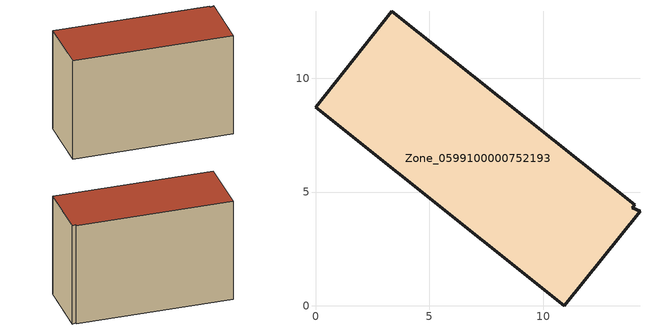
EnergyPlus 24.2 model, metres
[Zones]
Zone_0599100000752193
 floor ground (C_G): 0,8.72 3.36,12.95 14.03,4.44 13.91,4.31 14.25,4.16 10.93,0 z0.5
 wall outside (C_F): 3.36,12.95 0,8.72 10.93,0 14.25,4.16 13.91,4.31 14.03,4.44 3.36,12.95 z0.5:9.81
 roof outside (C_R): 10.93,0 14.25,4.16 13.91,4.31 14.03,4.44 3.36,12.95 0,8.72 z9.81
[BUILDING]
Pand.0599100000752193: North Axis=0; Terrain=City; Loads Convergence Tolerance Value=0.04; Temperature Convergence Tolerance Value=0.4; Solar Distribution=FullExterior; Maximum Number of Warmup Days=25; Minimum Number of Warmup Days=1
[Site:Location]
Rotterdam.The.Hague.AP_ZH_NLD Design_Conditions: Latitude=51.96; Longitude=4.45; Time Zone=1; Elevation=-4.5
[SITE:GROUNDTEMPERATURE:BUILDINGSURFACE]
18, 18, 18, 18, 18, 18, 18, 18, 18, 18, 18, 18
[MATERIAL] Thermal Absorptance=0.9; Solar Absorptance=0.7; Visible Absorptance=0.7
Name | Roughness | Thickness | Conductivity | Density | Specific Heat
G.TI.2006-2014 | MediumSmooth | 0.15 | 0.06 | 540 | 1210
F.TI.2006-2014 | Rough | 0.3 | 0.12 | 1920 | 840
R.TI.2006-2014 | MediumRough | 0.2 | 0.08 | 1500 | 1000
[CONSTRUCTION]
C_G: G.TI.2006-2014
C_F: F.TI.2006-2014
C_R: R.TI.2006-2014
[ZONE]
Zone_0599100000752193: Type=1; Multiplier=1; Ceiling Height=Autocalculate; Volume=Autocalculate; Floor Area=autocalculate; Part of Total Floor Area=Yes
[ZONEINFILTRATION:DESIGNFLOWRATE]
Infil_Zone_0599100000752193: Zone or ZoneList or Space or SpaceList=Zone_0599100000752193; Schedule=AlwaysOn; Design Flow Rate Calculation Method=Flow/Area; Flow Rate per Floor Area=0.0015; Constant Term Coefficient=1; Temperature Term Coefficient=0; Velocity Term Coefficient=0; Velocity Squared Term Coefficient=0
[HVACTEMPLATE:ZONE:IDEALLOADSAIRSYSTEM]
Zone_0599100000752193: Maximum Heating Supply Air Temperature=50; Minimum Cooling Supply Air Temperature=13; Maximum Heating Supply Air Humidity Ratio=0.0156; Minimum Cooling Supply Air Humidity Ratio=0.0077; Heating Limit=NoLimit; Cooling Limit=NoLimit; Dehumidification Control Type=ConstantSensibleHeatRatio; Cooling Sensible Heat Ratio=0.7; Dehumidification Setpoint=60; Humidification Control Type=None; Humidification Setpoint=30; Outdoor Air Method=None; Outdoor Air Flow Rate per Person=0.00944; Outdoor Air Flow Rate per Zone Floor Area=0; Outdoor Air Flow Rate per Zone=0; Demand Controlled Ventilation Type=None; Outdoor Air Economizer Type=NoEconomizer; Heat Recovery Type=None; Sensible Heat Recovery Effectiveness=0.7; Latent Heat Recovery Effectiveness=0.65
[ZONECONTROL:THERMOSTAT]
ThermostatControl_Zone_0599100000752193: Zone or ZoneList=Zone_0599100000752193; Control Type Schedule=DualSetpointControlType; Control 1=Thermostat_Zone_0599100000752193; Temperature Difference Between Cutout And Setpoint=0
[THERMOSTATSETPOINT:DUALSETPOINT]
Thermostat_Zone_0599100000752193: Heating Setpoint Temperature Schedule=HeatingSetpoint_Zone_0599100000752193; Cooling Setpoint Temperature Schedule=CoolingSetpoint_Zone_0599100000752193
[SCHEDULE:COMPACT]
HeatingSetpoint_Zone_0599100000752193: Through: 12/31, For: AllDays, Until: 24:00, 21
CoolingSetpoint_Zone_0599100000752193: Through: 12/31, For: AllDays, Until: 24:00, 24
DualSetpointControlType: Through: 12/31, For: AllDays, Until: 24:00, 4
AlwaysOn: Through: 12/31, For: AllDays, Until: 24:00, 1
